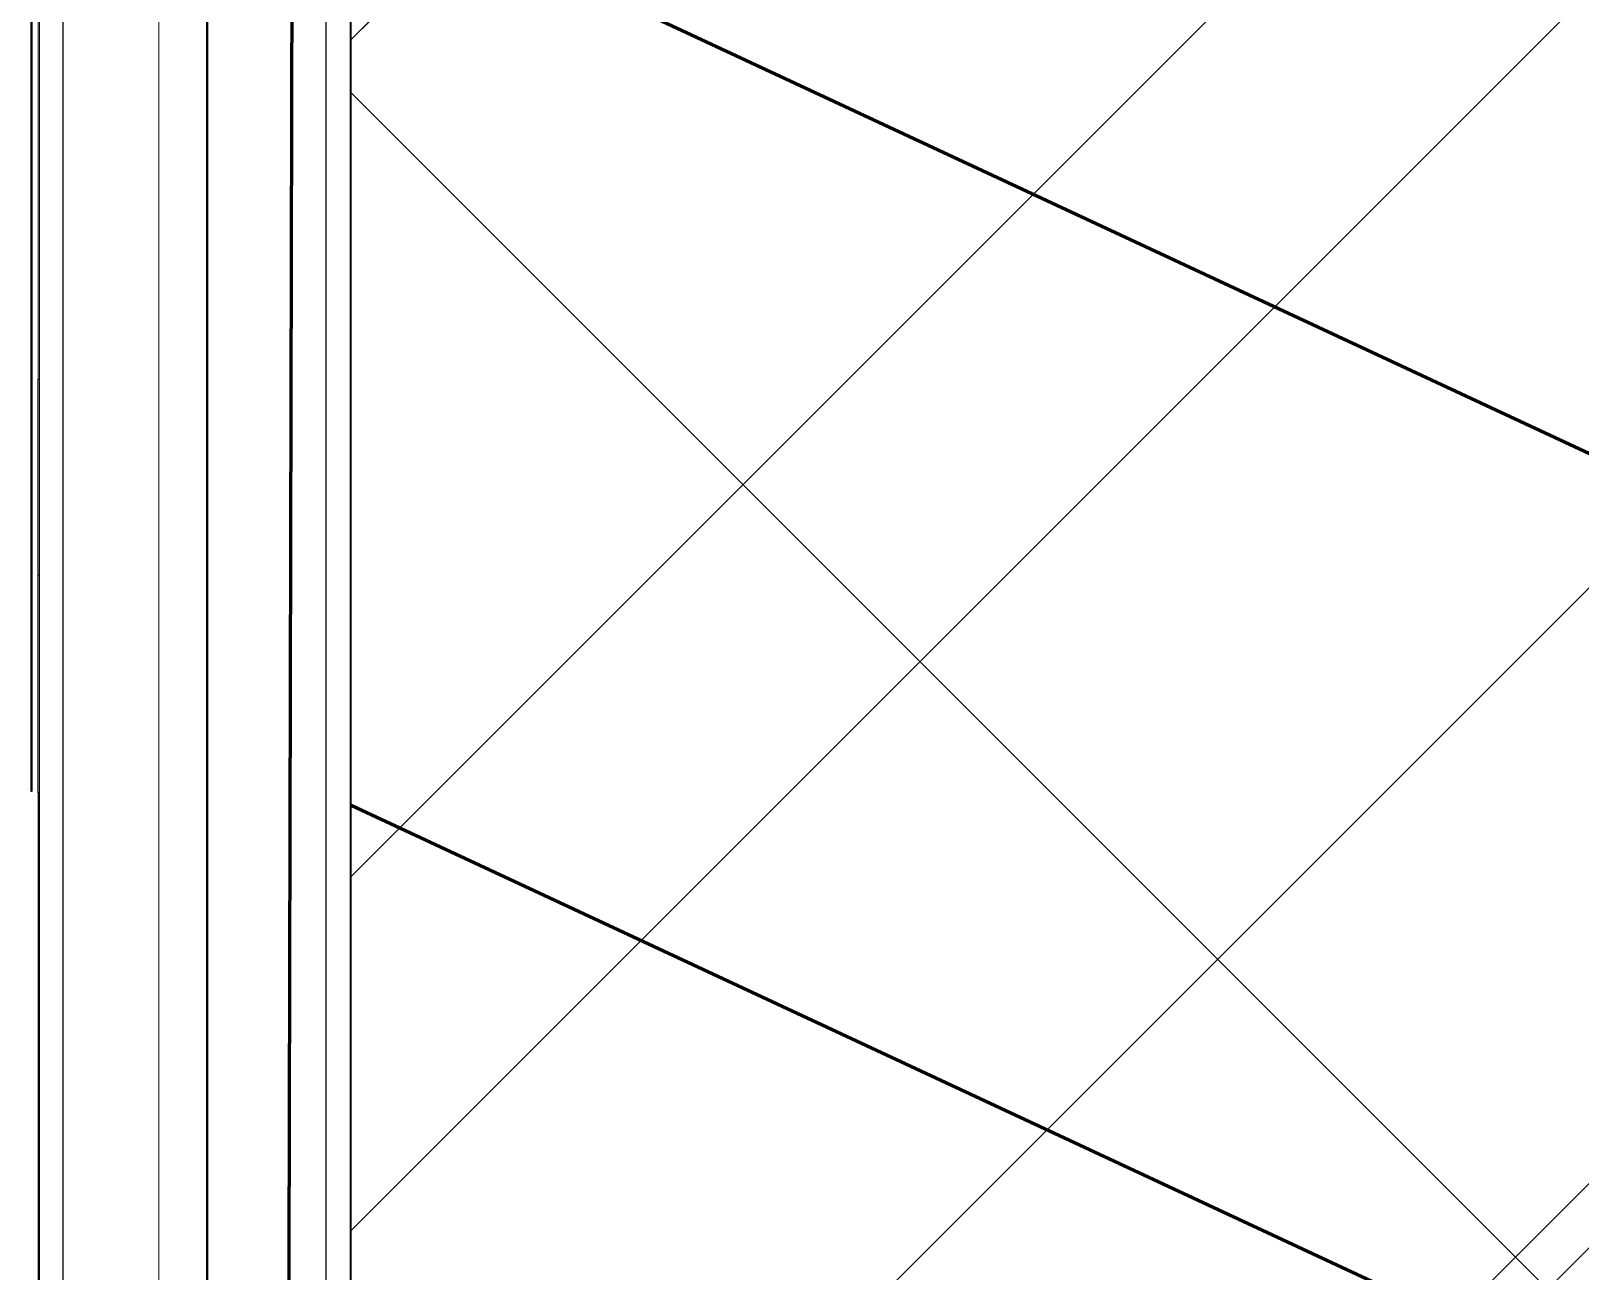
# Model space of a CAD drawing. Header units: millimetres. Extents: x -164500 to 426394, y -23753 to 102118.
# Drawn here: x 107168 to 108465, y 4730 to 5768 of the extents above; entities that cross this region are included whole.
import ezdxf

# ---------------------------------------------------------------- set-up
doc = ezdxf.new("R2010")
doc.units = ezdxf.units.MM
for name, color, linetype, lineweight in [('0) шлифовка', 5, 'Continuous', 60), ('1.4) Плинтус ПЛ-4', 6, 'Continuous', 60), ('5.2) Л-1 Линолеум', 100, 'Continuous', 30), ('7.1) НЗ Стяжка на теплый пол', 160, 'Continuous', 30), ('A-FLOR', 7, 'Continuous', 9), ('A-GENM-3', 7, 'Continuous', 5), ('Оси', 7, 'Continuous', 9)]:
    doc.layers.add(name, color=color, linetype=linetype, lineweight=lineweight)
doc.layers.add('2) защита вин плитк', color=6, linetype='Continuous')
doc.layers.add('3.2.1) Нал-ой пол 4 вып', color=3, linetype='Continuous')

# ---------------------------------------------------------------- blocks, each defined once
blk = doc.blocks.new('Рисунок_горы - Рисунок_горы-31934381-Объем проектирования 1 этажа')
at = {"layer": 'A-GENM-3'}
for p, q in [((107109, 6202.7), (107109, 5509.4)), ((107109, 5509.4), (107109, 5508.9)), ((107109, 5508.9), (107109, 5509.4)), ((107109, 5509.4), (107109, 170.3)), ((107109, 5474.8), (107109, 5481.3)), ((107109, 5410.9), (107109, 5473.2)), ((107109, 5473.2), (107109, 5410.9)), ((107109, 4718.9), (107109, 5335.8)), ((107109, 5202.8), (107109, 5327.3)), ((107109, 5327.3), (107109, 5202.8)), ((107109, 5182.5), (107109, 5181.1)), ((107109, 5181.1), (107109, 5059.9))]:
    blk.add_line(p, q, dxfattribs=at)
for points, knots in [([(107109, 5494.8), (107109, 5494.8), (107109, 5527.7), (107109, 5567.6), (107109, 5608.6)], [0.5, 0.5, 0.5, 0.5, 0.50000001, 0.51610652, 0.51610652, 0.51610652, 0.51610652]), ([(107109, 5508.9), (107109, 5508.9), (107109, 5508.2), (107109, 5507.5), (107109, 5506.8)], [0.1333333333, 0.1333333333, 0.1333333333, 0.1333333333, 0.1333333433, 0.1342484748, 0.1342484748, 0.1342484748, 0.1342484748]), ([(107109, 5473.2), (107109, 5473.2), (107109, 5481.2), (107109, 5486.6), (107109, 5494.8)], [0.46666667, 0.46666667, 0.46666667, 0.46666667, 0.46666668, 0.5, 0.5, 0.5, 0.5]), ([(107109, 5494.8), (107109, 5494.8), (107109, 5486.6), (107109, 5481.2), (107109, 5473.2)], [0.467625899, 0.467625899, 0.467625899, 0.467625899, 0.467625909, 0.474820144, 0.474820144, 0.474820144, 0.474820144]), ([(107109, 5481.3), (107109, 5481.3), (107109, 5481.7), (107109, 5482.1), (107109, 5482.5)], [0.358208955, 0.358208955, 0.358208955, 0.358208955, 0.358208965, 0.359714353, 0.359714353, 0.359714353, 0.359714353]), ([(107109, 5447), (107109, 5447), (107109, 5447.7), (107109, 5448.5), (107109, 5449.4)], [0.328358209, 0.328358209, 0.328358209, 0.328358209, 0.328358219, 0.330155979, 0.330155979, 0.330155979, 0.330155979]), ([(107109, 5400.7), (107109, 5400.7), (107109, 5421.8), (107109, 5424.6), (107109, 5431.1)], [0.313432836, 0.313432836, 0.313432836, 0.313432836, 0.313432846, 0.32329993, 0.32329993, 0.32329993, 0.32329993]), ([(107109, 5412.6), (107109, 5412.6), (107109, 5381.3), (107109, 5348.9), (107109, 5322.1)], [0.16666667, 0.16666667, 0.16666667, 0.16666667, 0.16666668, 0.2, 0.2, 0.2, 0.2]), ([(107109, 5391.1), (107109, 5391.1), (107109, 5399.8), (107109, 5403), (107109, 5410.9)], [0.4, 0.4, 0.4, 0.4, 0.40000001, 0.43333333, 0.43333333, 0.43333333, 0.43333333]), ([(107109, 5410.9), (107109, 5410.9), (107109, 5403), (107109, 5399.8), (107109, 5391.1)], [0.482014388, 0.482014388, 0.482014388, 0.482014388, 0.482014398, 0.489208633, 0.489208633, 0.489208633, 0.489208633]), ([(107109, 5327.3), (107109, 5327.3), (107109, 5345.9), (107109, 5365.8), (107109, 5391.1)], [0.36666667, 0.36666667, 0.36666667, 0.36666667, 0.36666668, 0.4, 0.4, 0.4, 0.4]), ([(107109, 5391.1), (107109, 5391.1), (107109, 5365.8), (107109, 5345.9), (107109, 5327.3)], [0.489208633, 0.489208633, 0.489208633, 0.489208633, 0.489208643, 0.496402878, 0.496402878, 0.496402878, 0.496402878]), ([(107109, 5335.8), (107109, 5335.8), (107109, 5337.2), (107109, 5339), (107109, 5341)], [0.298507463, 0.298507463, 0.298507463, 0.298507463, 0.298507473, 0.300719341, 0.300719341, 0.300719341, 0.300719341]), ([(107109, 5322.1), (107109, 5322.1), (107109, 5294.4), (107109, 5274.4), (107109, 5251.1)], [0.2, 0.2, 0.2, 0.2, 0.20000001, 0.23333333, 0.23333333, 0.23333333, 0.23333333]), ([(107109, 5251.1), (107109, 5251.1), (107109, 5239.5), (107109, 5229.1), (107109, 5217.1)], [0.23333333, 0.23333333, 0.23333333, 0.23333333, 0.23333334, 0.26666667, 0.26666667, 0.26666667, 0.26666667]), ([(107109, 5220.4), (107109, 5220.4), (107109, 5212.9), (107109, 5206.7), (107109, 5201.8)], [0.33333333, 0.33333333, 0.33333333, 0.33333333, 0.33333334, 0.40990975, 0.40990975, 0.40990975, 0.40990975]), ([(107109, 5217.1), (107109, 5217.1), (107109, 5206.1), (107109, 5190), (107109, 5182.5)], [0.26666667, 0.26666667, 0.26666667, 0.26666667, 0.26666668, 0.3, 0.3, 0.3, 0.3]), ([(107109, 5202.8), (107109, 5202.8), (107109, 5190.1), (107109, 5187.2), (107109, 5182.5)], [0.503597122, 0.503597122, 0.503597122, 0.503597122, 0.503597132, 0.510791367, 0.510791367, 0.510791367, 0.510791367]), ([(107109, 5059.9), (107109, 5059.9), (107109, 5048.8), (107109, 5037.4), (107109, 5026.3)], [0.525179856, 0.525179856, 0.525179856, 0.525179856, 0.525179866, 0.529081731, 0.529081731, 0.529081731, 0.529081731]), ([(107109, 5042), (107109, 5042), (107109, 5043.5), (107109, 5044.7), (107109, 5045.8)], [0.25, 0.25, 0.25, 0.25, 0.25000001, 0.26021117, 0.26021117, 0.26021117, 0.26021117]), ([(107109, 4960), (107109, 4960), (107109, 4946.2), (107109, 4933.4), (107109, 4925.2)], [0.25, 0.25, 0.25, 0.25, 0.25, 0.370927, 0.370927, 0.370927, 0.370927]), ([(107109, 4936.1), (107109, 4936.1), (107109, 4917.3), (107109, 4904.1), (107109, 4895.7)], [0.5, 0.5, 0.5, 0.5, 0.50000001, 0.59083144, 0.59083144, 0.59083144, 0.59083144])]:
    blk.add_open_spline(points, degree=3, knots=knots, dxfattribs=at)
for points in [[(107109, 5608.6), (107109, 5567.6), (107109, 5527.7), (107109, 5494.8)], [(107109, 5508.8), (107109, 5508.8), (107109, 5508.8), (107109, 5508.9)], [(107109, 5508.8), (107109, 5508.8), (107109, 5508.8), (107109, 5508.8)], [(107109, 5508.8), (107109, 5508.8), (107109, 5508.8), (107109, 5508.8)], [(107109, 5508.5), (107109, 5508.6), (107109, 5508.7), (107109, 5508.8)], [(107109, 5508.3), (107109, 5508.4), (107109, 5508.5), (107109, 5508.5)], [(107109, 5508.2), (107109, 5508.2), (107109, 5508.3), (107109, 5508.3)], [(107109, 5508.2), (107109, 5508.2), (107109, 5508.2), (107109, 5508.2)], [(107109, 5507.8), (107109, 5507.9), (107109, 5508), (107109, 5508.2)], [(107109, 5507.5), (107109, 5507.6), (107109, 5507.7), (107109, 5507.8)], [(107109, 5507.3), (107109, 5507.3), (107109, 5507.4), (107109, 5507.5)], [(107109, 5507.2), (107109, 5507.2), (107109, 5507.2), (107109, 5507.3)], [(107109, 5506.9), (107109, 5507), (107109, 5507.1), (107109, 5507.2)], [(107109, 5506.9), (107109, 5506.9), (107109, 5506.9), (107109, 5506.9)], [(107109, 5506.9), (107109, 5506.9), (107109, 5506.9), (107109, 5506.9)], [(107109, 5506.8), (107109, 5506.9), (107109, 5506.9), (107109, 5506.9)], [(107109, 5506.8), (107109, 5506.8), (107109, 5506.7), (107109, 5506.7)], [(107109, 5506.8), (107109, 5506.8), (107109, 5506.8), (107109, 5506.8)], [(107109, 5506.6), (107109, 5506.6), (107109, 5506.7), (107109, 5506.8)], [(107109, 5506.7), (107109, 5506.7), (107109, 5506.7), (107109, 5506.6)], [(107109, 5506.7), (107109, 5506.7), (107109, 5506.7), (107109, 5506.7)], [(107109, 5506.6), (107109, 5506.6), (107109, 5506.5), (107109, 5506.4)], [(107109, 5506.6), (107109, 5506.6), (107109, 5506.6), (107109, 5506.6)], [(107109, 5506.3), (107109, 5506.4), (107109, 5506.5), (107109, 5506.6)], [(107109, 5506.4), (107109, 5505.9), (107109, 5505.3), (107109, 5504.8)], [(107109, 5506.3), (107109, 5506.3), (107109, 5506.3), (107109, 5506.3)], [(107109, 5506.2), (107109, 5506.2), (107109, 5506.3), (107109, 5506.3)], [(107109, 5506), (107109, 5506.1), (107109, 5506.1), (107109, 5506.2)], [(107109, 5505.8), (107109, 5505.8), (107109, 5505.9), (107109, 5506)], [(107109, 5505.7), (107109, 5505.7), (107109, 5505.8), (107109, 5505.8)], [(107109, 5505.6), (107109, 5505.7), (107109, 5505.7), (107109, 5505.7)], [(107109, 5505.6), (107109, 5505.6), (107109, 5505.6), (107109, 5505.6)], [(107109, 5504.7), (107109, 5505), (107109, 5505.3), (107109, 5505.6)], [(107109, 5504.8), (107109, 5487.3), (107109, 5463.5), (107109, 5441)], [(107109, 5504.6), (107109, 5504.6), (107109, 5504.7), (107109, 5504.7)], [(107109, 5504.6), (107109, 5504.6), (107109, 5504.6), (107109, 5504.6)], [(107109, 5504.6), (107109, 5504.6), (107109, 5504.6), (107109, 5504.6)], [(107109, 5504.6), (107109, 5504.6), (107109, 5504.6), (107109, 5504.6)], [(107109, 5504.5), (107109, 5504.6), (107109, 5504.6), (107109, 5504.6)], [(107109, 5504.5), (107109, 5504.5), (107109, 5504.5), (107109, 5504.5)], [(107109, 5504.5), (107109, 5504.5), (107109, 5504.5), (107109, 5504.5)], [(107109, 5504.5), (107109, 5504.5), (107109, 5504.5), (107109, 5504.5)], [(107109, 5504.4), (107109, 5504.4), (107109, 5504.4), (107109, 5504.5)], [(107109, 5504.4), (107109, 5504.4), (107109, 5504.4), (107109, 5504.4)], [(107109, 5504.3), (107109, 5504.4), (107109, 5504.4), (107109, 5504.4)], [(107109, 5504.3), (107109, 5504.3), (107109, 5504.3), (107109, 5504.3)], [(107109, 5504.3), (107109, 5504.3), (107109, 5504.3), (107109, 5504.3)], [(107109, 5504.3), (107109, 5504.3), (107109, 5504.3), (107109, 5504.3)], [(107109, 5504.3), (107109, 5504.3), (107109, 5504.3), (107109, 5504.3)], [(107109, 5504.1), (107109, 5504.2), (107109, 5504.2), (107109, 5504.3)], [(107109, 5503.9), (107109, 5504), (107109, 5504), (107109, 5504.1)], [(107109, 5503.8), (107109, 5503.8), (107109, 5503.8), (107109, 5503.9)], [(107109, 5503.6), (107109, 5503.6), (107109, 5503.7), (107109, 5503.8)], [(107109, 5503.6), (107109, 5503.6), (107109, 5503.6), (107109, 5503.6)], [(107109, 5503.3), (107109, 5503.4), (107109, 5503.5), (107109, 5503.6)], [(107109, 5503.2), (107109, 5503.2), (107109, 5503.3), (107109, 5503.3)], [(107109, 5503.2), (107109, 5503.2), (107109, 5503.2), (107109, 5503.2)], [(107109, 5503.1), (107109, 5503.1), (107109, 5503.2), (107109, 5503.2)], [(107109, 5503.1), (107109, 5503.1), (107109, 5503.1), (107109, 5503.1)], [(107109, 5502.6), (107109, 5502.8), (107109, 5502.9), (107109, 5503.1)], [(107109, 5502.6), (107109, 5502.6), (107109, 5502.6), (107109, 5502.6)], [(107109, 5502.2), (107109, 5502.3), (107109, 5502.5), (107109, 5502.6)], [(107109, 5502.2), (107109, 5502.2), (107109, 5502.2), (107109, 5502.2)], [(107109, 5502.2), (107109, 5502.2), (107109, 5502.2), (107109, 5502.2)], [(107109, 5502), (107109, 5502), (107109, 5502.1), (107109, 5502.2)], [(107109, 5501.7), (107109, 5501.8), (107109, 5501.9), (107109, 5502)], [(107109, 5501.7), (107109, 5501.7), (107109, 5501.7), (107109, 5501.7)], [(107109, 5501.6), (107109, 5501.6), (107109, 5501.7), (107109, 5501.7)], [(107109, 5501.6), (107109, 5501.6), (107109, 5501.6), (107109, 5501.6)], [(107109, 5501.5), (107109, 5501.5), (107109, 5501.5), (107109, 5501.6)], [(107109, 5500.5), (107109, 5500.9), (107109, 5501.2), (107109, 5501.5)], [(107109, 5500.5), (107109, 5500.5), (107109, 5500.5), (107109, 5500.5)], [(107109, 5500.4), (107109, 5500.5), (107109, 5500.5), (107109, 5500.5)], [(107109, 5496.2), (107109, 5497.5), (107109, 5498.9), (107109, 5500.4)], [(107109, 5495.9), (107109, 5496), (107109, 5496.1), (107109, 5496.2)], [(107109, 5495.8), (107109, 5495.9), (107109, 5495.9), (107109, 5495.9)], [(107109, 5495.8), (107109, 5495.8), (107109, 5495.8), (107109, 5495.8)], [(107109, 5495.8), (107109, 5495.8), (107109, 5495.8), (107109, 5495.8)], [(107109, 5495.7), (107109, 5495.7), (107109, 5495.7), (107109, 5495.8)], [(107109, 5489.4), (107109, 5491.1), (107109, 5493.2), (107109, 5495.7)], [(107109, 5489.2), (107109, 5489.3), (107109, 5489.3), (107109, 5489.4)], [(107109, 5489.2), (107109, 5489.2), (107109, 5489.2), (107109, 5489.2)], [(107109, 5489.1), (107109, 5489.2), (107109, 5489.2), (107109, 5489.2)], [(107109, 5489.1), (107109, 5489.1), (107109, 5489.1), (107109, 5489.1)], [(107109, 5489.1), (107109, 5489.1), (107109, 5489.1), (107109, 5489.1)], [(107109, 5486.1), (107109, 5487), (107109, 5488), (107109, 5489.1)], [(107109, 5486), (107109, 5486), (107109, 5486.1), (107109, 5486.1)], [(107109, 5485.9), (107109, 5485.9), (107109, 5486), (107109, 5486)], [(107109, 5485.9), (107109, 5485.9), (107109, 5485.9), (107109, 5485.9)], [(107109, 5485.9), (107109, 5485.9), (107109, 5485.9), (107109, 5485.9)], [(107109, 5485.9), (107109, 5485.9), (107109, 5485.9), (107109, 5485.9)], [(107109, 5482.6), (107109, 5483.5), (107109, 5484.6), (107109, 5485.9)], [(107109, 5482.5), (107109, 5482.5), (107109, 5482.6), (107109, 5482.6)], [(107109, 5482.5), (107109, 5482.5), (107109, 5482.5), (107109, 5482.5)], [(107109, 5482.5), (107109, 5482.5), (107109, 5482.5), (107109, 5482.5)], [(107109, 5474.8), (107109, 5474.8), (107109, 5474.8), (107109, 5474.8)], [(107109, 5474.7), (107109, 5474.8), (107109, 5474.8), (107109, 5474.8)], [(107109, 5474.7), (107109, 5474.7), (107109, 5474.7), (107109, 5474.7)], [(107109, 5468.6), (107109, 5471), (107109, 5473.1), (107109, 5474.7)], [(107109, 5468.3), (107109, 5468.4), (107109, 5468.5), (107109, 5468.6)], [(107109, 5468.2), (107109, 5468.2), (107109, 5468.2), (107109, 5468.3)], [(107109, 5468.1), (107109, 5468.1), (107109, 5468.2), (107109, 5468.2)], [(107109, 5468.1), (107109, 5468.1), (107109, 5468.1), (107109, 5468.1)], [(107109, 5468), (107109, 5468), (107109, 5468), (107109, 5468.1)], [(107109, 5460.3), (107109, 5462.9), (107109, 5465.6), (107109, 5468)], [(107109, 5460), (107109, 5460.1), (107109, 5460.2), (107109, 5460.3)], [(107109, 5460), (107109, 5460), (107109, 5460), (107109, 5460)], [(107109, 5459.9), (107109, 5459.9), (107109, 5460), (107109, 5460)], [(107109, 5459.9), (107109, 5459.9), (107109, 5459.9), (107109, 5459.9)], [(107109, 5459.6), (107109, 5459.7), (107109, 5459.8), (107109, 5459.9)], [(107109, 5459.5), (107109, 5459.6), (107109, 5459.6), (107109, 5459.6)], [(107109, 5459.5), (107109, 5459.5), (107109, 5459.5), (107109, 5459.5)], [(107109, 5459.2), (107109, 5459.3), (107109, 5459.4), (107109, 5459.5)], [(107109, 5459), (107109, 5459.1), (107109, 5459.1), (107109, 5459.2)], [(107109, 5458.9), (107109, 5458.9), (107109, 5458.9), (107109, 5459)], [(107109, 5458.8), (107109, 5458.9), (107109, 5458.9), (107109, 5458.9)], [(107109, 5458.6), (107109, 5458.7), (107109, 5458.8), (107109, 5458.8)], [(107109, 5458.3), (107109, 5458.4), (107109, 5458.5), (107109, 5458.6)], [(107109, 5458.1), (107109, 5458.1), (107109, 5458.2), (107109, 5458.3)], [(107109, 5457.8), (107109, 5457.9), (107109, 5458), (107109, 5458.1)], [(107109, 5457.5), (107109, 5457.6), (107109, 5457.7), (107109, 5457.8)], [(107109, 5457.2), (107109, 5457.3), (107109, 5457.4), (107109, 5457.5)], [(107109, 5457.2), (107109, 5457.2), (107109, 5457.2), (107109, 5457.2)], [(107109, 5456.9), (107109, 5457), (107109, 5457.1), (107109, 5457.2)], [(107109, 5456.7), (107109, 5456.8), (107109, 5456.8), (107109, 5456.9)], [(107109, 5456.6), (107109, 5456.6), (107109, 5456.7), (107109, 5456.7)], [(107109, 5456.4), (107109, 5456.4), (107109, 5456.5), (107109, 5456.6)], [(107109, 5456.3), (107109, 5456.3), (107109, 5456.3), (107109, 5456.4)], [(107109, 5456.3), (107109, 5456.3), (107109, 5456.3), (107109, 5456.3)], [(107109, 5456.2), (107109, 5456.3), (107109, 5456.3), (107109, 5456.3)], [(107109, 5456.2), (107109, 5456.2), (107109, 5456.2), (107109, 5456.2)], [(107109, 5455.9), (107109, 5456), (107109, 5456.1), (107109, 5456.2)], [(107109, 5455.7), (107109, 5455.8), (107109, 5455.9), (107109, 5455.9)], [(107109, 5455.6), (107109, 5455.7), (107109, 5455.7), (107109, 5455.7)], [(107109, 5455.6), (107109, 5455.6), (107109, 5455.6), (107109, 5455.6)], [(107109, 5455.3), (107109, 5455.4), (107109, 5455.5), (107109, 5455.6)], [(107109, 5455.1), (107109, 5455.2), (107109, 5455.3), (107109, 5455.3)], [(107109, 5455.1), (107109, 5455.1), (107109, 5455.1), (107109, 5455.1)], [(107109, 5455), (107109, 5455), (107109, 5455.1), (107109, 5455.1)], [(107109, 5455), (107109, 5455), (107109, 5455), (107109, 5455)], [(107109, 5454.9), (107109, 5454.9), (107109, 5454.9), (107109, 5455)], [(107109, 5454.9), (107109, 5454.9), (107109, 5454.9), (107109, 5454.9)], [(107109, 5454.9), (107109, 5454.9), (107109, 5454.9), (107109, 5454.9)], [(107109, 5454.9), (107109, 5454.9), (107109, 5454.9), (107109, 5454.9)], [(107109, 5454.8), (107109, 5454.8), (107109, 5454.8), (107109, 5454.9)], [(107109, 5454.8), (107109, 5454.8), (107109, 5454.8), (107109, 5454.8)], [(107109, 5454.8), (107109, 5454.8), (107109, 5454.8), (107109, 5454.8)], [(107109, 5454.7), (107109, 5454.8), (107109, 5454.8), (107109, 5454.8)], [(107109, 5454.7), (107109, 5454.7), (107109, 5454.7), (107109, 5454.7)], [(107109, 5454.7), (107109, 5454.7), (107109, 5454.7), (107109, 5454.7)], [(107109, 5454.7), (107109, 5454.7), (107109, 5454.7), (107109, 5454.7)], [(107109, 5454.6), (107109, 5454.7), (107109, 5454.7), (107109, 5454.7)], [(107109, 5454.6), (107109, 5454.6), (107109, 5454.6), (107109, 5454.6)], [(107109, 5454.6), (107109, 5454.6), (107109, 5454.6), (107109, 5454.6)], [(107109, 5454.6), (107109, 5454.6), (107109, 5454.6), (107109, 5454.6)], [(107109, 5454.5), (107109, 5454.5), (107109, 5454.6), (107109, 5454.6)], [(107109, 5454.5), (107109, 5454.5), (107109, 5454.5), (107109, 5454.5)], [(107109, 5454.5), (107109, 5454.5), (107109, 5454.5), (107109, 5454.5)], [(107109, 5454.5), (107109, 5454.5), (107109, 5454.5), (107109, 5454.5)], [(107109, 5454.4), (107109, 5454.4), (107109, 5454.5), (107109, 5454.5)], [(107109, 5454.4), (107109, 5454.4), (107109, 5454.4), (107109, 5454.4)], [(107109, 5454.4), (107109, 5454.4), (107109, 5454.4), (107109, 5454.4)], [(107109, 5454.4), (107109, 5454.4), (107109, 5454.4), (107109, 5454.4)], [(107109, 5454.3), (107109, 5454.3), (107109, 5454.3), (107109, 5454.4)], [(107109, 5454.3), (107109, 5454.3), (107109, 5454.3), (107109, 5454.3)], [(107109, 5454.3), (107109, 5454.3), (107109, 5454.3), (107109, 5454.3)], [(107109, 5454.3), (107109, 5454.3), (107109, 5454.3), (107109, 5454.3)], [(107109, 5454.2), (107109, 5454.2), (107109, 5454.2), (107109, 5454.3)], [(107109, 5454.2), (107109, 5454.2), (107109, 5454.2), (107109, 5454.2)], [(107109, 5454.2), (107109, 5454.2), (107109, 5454.2), (107109, 5454.2)], [(107109, 5454.1), (107109, 5454.2), (107109, 5454.2), (107109, 5454.2)], [(107109, 5454.1), (107109, 5454.1), (107109, 5454.1), (107109, 5454.1)], [(107109, 5449.9), (107109, 5451.1), (107109, 5452.6), (107109, 5454.1)], [(107109, 5449.6), (107109, 5449.7), (107109, 5449.8), (107109, 5449.9)], [(107109, 5449.6), (107109, 5449.6), (107109, 5449.6), (107109, 5449.6)], [(107109, 5449.5), (107109, 5449.5), (107109, 5449.5), (107109, 5449.6)], [(107109, 5449.4), (107109, 5449.4), (107109, 5449.5), (107109, 5449.5)], [(107109, 5449.4), (107109, 5449.4), (107109, 5449.4), (107109, 5449.4)], [(107109, 5443.6), (107109, 5444.7), (107109, 5445.8), (107109, 5447)], [(107109, 5443.3), (107109, 5443.4), (107109, 5443.5), (107109, 5443.6)], [(107109, 5443.3), (107109, 5443.3), (107109, 5443.3), (107109, 5443.3)], [(107109, 5443.2), (107109, 5443.2), (107109, 5443.2), (107109, 5443.3)], [(107109, 5443.1), (107109, 5443.2), (107109, 5443.2), (107109, 5443.2)], [(107109, 5443.1), (107109, 5443.1), (107109, 5443.1), (107109, 5443.1)], [(107109, 5435.7), (107109, 5437.7), (107109, 5440.1), (107109, 5443.1)], [(107109, 5441), (107109, 5441), (107109, 5441), (107109, 5441)], [(107109, 5441), (107109, 5431), (107109, 5421.3), (107109, 5412.6)], [(107109, 5435.5), (107109, 5435.6), (107109, 5435.6), (107109, 5435.7)], [(107109, 5435.7), (107109, 5435.7), (107109, 5435.7), (107109, 5435.7)], [(107109, 5435.3), (107109, 5435.4), (107109, 5435.5), (107109, 5435.5)], [(107109, 5435.3), (107109, 5435.3), (107109, 5435.3), (107109, 5435.3)], [(107109, 5435.3), (107109, 5435.3), (107109, 5435.3), (107109, 5435.3)], [(107109, 5435.2), (107109, 5435.2), (107109, 5435.2), (107109, 5435.3)], [(107109, 5435.2), (107109, 5435.2), (107109, 5435.2), (107109, 5435.2)], [(107109, 5431.8), (107109, 5432.8), (107109, 5433.9), (107109, 5435.2)], [(107109, 5431.6), (107109, 5431.7), (107109, 5431.7), (107109, 5431.8)], [(107109, 5431.6), (107109, 5431.6), (107109, 5431.6), (107109, 5431.6)], [(107109, 5431.6), (107109, 5431.6), (107109, 5431.6), (107109, 5431.6)], [(107109, 5431.5), (107109, 5431.5), (107109, 5431.5), (107109, 5431.6)], [(107109, 5431.5), (107109, 5431.5), (107109, 5431.5), (107109, 5431.5)], [(107109, 5431.1), (107109, 5431.2), (107109, 5431.4), (107109, 5431.5)], [(107109, 5341), (107109, 5352.6), (107109, 5373.7), (107109, 5400.7)], [(107109, 5292.4), (107109, 5315.5), (107109, 5267.8), (107109, 5220.4)], [(107109, 5260.7), (107109, 5276.5), (107109, 5286.7), (107109, 5292.4)], [(107109, 5208.6), (107109, 5221.7), (107109, 5239.7), (107109, 5260.7)], [(107109, 5187.4), (107109, 5190.5), (107109, 5194.6), (107109, 5202.8)], [(107109, 4996.9), (107109, 5086.6), (107109, 5046.4), (107109, 4960)], [(107109, 5044.2), (107109, 5027), (107109, 4982.4), (107109, 4936.1)], [(107109, 4997.1), (107109, 5021), (107109, 5029.3), (107109, 5042)], [(107109, 4899.9), (107109, 4919.6), (107109, 4955.5), (107109, 4997.1)], [(107109, 4937.6), (107109, 4952.7), (107109, 4974.4), (107109, 4996.9)]]:
    blk.add_open_spline(points, degree=3, dxfattribs=at)

msp = doc.modelspace()

# ---------------------------------------------------------------- hatches: boundary and pattern name
at = {"layer": '0) шлифовка', "true_color": 0x2776bb}
h = msp.add_hatch(dxfattribs=at)
h.set_pattern_fill('ANSI31', color=152, scale=222, angle=110)
h.paths.add_polyline_path([(109674.038, 10121.05), (107435.702, 10126.305), (107435.702, 2344.938), (107858.702, 2344.938), (107858.702, 2351.938), (107928.702, 2351.938), (107973.702, 2343.938), (107973.702, 2313.938), (107963.702, 2263.938), (107928.702, 2263.938), (107928.702, 2255.938), (107858.702, 2255.938), (107515.702, 2262.938), (107515.702, 2228.095), (109613.702, 2223.17), (109613.702, 2262.938), (109368.702, 2262.938), (109368.702, 2255.938), (109298.702, 2255.938), (109263.702, 2263.938), (109263.702, 2313.938), (109253.702, 2313.938), (109253.702, 2343.938), (109298.702, 2343.938), (109298.702, 2351.938), (109368.702, 2351.938), (109655.787, 2346.13)])
at = {"layer": '2) защита вин плитк'}
h = msp.add_hatch(dxfattribs=at)
h.set_pattern_fill('ANSI31', color=256, scale=222)
h.paths.add_polyline_path([(109674.038, 10121.05), (107435.702, 10126.305), (107435.702, 2344.938), (107858.702, 2344.938), (107858.702, 2351.938), (107928.702, 2351.938), (107973.702, 2343.938), (107973.702, 2313.938), (107963.702, 2263.938), (107928.702, 2263.938), (107928.702, 2255.938), (107858.702, 2255.938), (107515.702, 2262.938), (107515.702, 2228.095), (109613.702, 2223.17), (109613.702, 2262.938), (109368.702, 2262.938), (109368.702, 2255.938), (109298.702, 2255.938), (109263.702, 2263.938), (109263.702, 2313.938), (109253.702, 2313.938), (109253.702, 2343.938), (109298.702, 2343.938), (109298.702, 2351.938), (109368.702, 2351.938), (109655.787, 2346.13)])
at = {"layer": '3.2.1) Нал-ой пол 4 вып'}
h = msp.add_hatch(dxfattribs=at)
h.set_pattern_fill('ANSI31', color=256, scale=300)
h.paths.add_polyline_path([(109674.038, 10148.887), (107435.702, 10154.141), (107435.702, 2372.774), (107858.702, 2372.774), (107858.702, 2379.774), (107928.702, 2379.774), (107973.702, 2371.774), (107973.702, 2341.774), (107963.702, 2291.774), (107928.702, 2291.774), (107928.702, 2283.774), (107858.702, 2283.774), (107515.702, 2290.774), (107515.702, 2255.932), (109613.702, 2251.007), (109613.702, 2290.774), (109368.702, 2290.774), (109368.702, 2283.774), (109298.702, 2283.774), (109263.702, 2291.774), (109263.702, 2341.774), (109253.702, 2341.774), (109253.702, 2371.774), (109298.702, 2371.774), (109298.702, 2379.774), (109368.702, 2379.774), (109655.787, 2373.966)])
at = {"layer": '5.2) Л-1 Линолеум'}
h = msp.add_hatch(dxfattribs=at)
h.set_pattern_fill('ANSI37', color=256, scale=300)
h.paths.add_polyline_path([(109674.038, 10148.887), (107435.702, 10154.141), (107435.702, 2372.774), (107858.702, 2372.774), (107858.702, 2379.774), (107928.702, 2379.774), (107973.702, 2371.774), (107973.702, 2341.774), (107963.702, 2291.774), (107928.702, 2291.774), (107928.702, 2283.774), (107858.702, 2283.774), (107515.702, 2290.774), (107515.702, 2255.932), (109613.702, 2251.007), (109613.702, 2290.774), (109368.702, 2290.774), (109368.702, 2283.774), (109298.702, 2283.774), (109263.702, 2291.774), (109263.702, 2341.774), (109253.702, 2341.774), (109253.702, 2371.774), (109298.702, 2371.774), (109298.702, 2379.774), (109368.702, 2379.774), (109655.787, 2373.966)])
at = {"layer": '7.1) НЗ Стяжка на теплый пол'}
h = msp.add_hatch(dxfattribs=at)
h.set_pattern_fill('ANSI31', color=256, scale=333)
h.paths.add_polyline_path([(109674.038, 10121.05), (107435.702, 10126.305), (107435.702, 2344.938), (107858.702, 2344.938), (107858.702, 2351.938), (107928.702, 2351.938), (107973.702, 2343.938), (107973.702, 2313.938), (107963.702, 2263.938), (107928.702, 2263.938), (107928.702, 2255.938), (107858.702, 2255.938), (107515.702, 2262.938), (107515.702, 2228.095), (109613.702, 2223.17), (109613.702, 2262.938), (109368.702, 2262.938), (109368.702, 2255.938), (109298.702, 2255.938), (109263.702, 2263.938), (109263.702, 2313.938), (109253.702, 2313.938), (109253.702, 2343.938), (109298.702, 2343.938), (109298.702, 2351.938), (109368.702, 2351.938), (109655.787, 2346.13)])

# ---------------------------------------------------------------- linework, layer by layer
for p, q in [((107194.702, 13.938), (107194.702, 10463.938)), ((107414.702, 2263.938), (107414.702, 10463.938)), ((107314.702, 10253.938), (107314.702, 24.438)), ((107315.702, 24.438), (107315.702, 10253.938)), ((107435.702, 2344.938), (107435.702, 10242.938)), ((107167.669, 6371.142), (107167.669, 5131.948)), ((107168.669, 5131.948), (107168.669, 6371.142)), ((107173.702, 5477.054), (107174.702, 5477.054)), ((107173.702, 5312.881), (107174.702, 5312.881)), ((107167.669, 5131.948), (107168.669, 5131.948)), ((107174.702, 5130.82), (107173.702, 5130.82)), ((107173.702, 5130.82), (107173.702, 4829.227)), ((107173.702, 4829.227), (107173.702, 4689.227)), ((107174.702, 4829.227), (107173.702, 4829.227)), ((107173.702, 4817.251), (107174.702, 4817.251))]:
    msp.add_line(p, q)
at = {"flags": 128}
msp.add_lwpolyline([(109655.498, 2223.072), (109674.038, 10121.05), (107396.044, 10126.398), (107377.504, 2228.42)], close=True, dxfattribs=at)
for points in [[(107167.669, 5486.439), (107167.669, 5397.108), (107167.669, 5278.944), (107167.669, 5131.948)], [(107168.669, 5131.948), (107168.669, 5278.944), (107168.669, 5397.108), (107168.669, 5486.439)], [(107173.702, 5312.881), (107173.702, 5386.096), (107173.702, 5440.82), (107173.702, 5477.054)], [(107173.702, 5130.82), (107173.702, 5188.81), (107173.702, 5249.497), (107173.702, 5312.881)]]:
    msp.add_open_spline(points, degree=3)
at = {"layer": '1.4) Плинтус ПЛ-4', "flags": 128}
msp.add_lwpolyline([(107435.702, 10126.305), (107396.044, 10126.398), (107377.504, 2228.42), (108013.702, 2226.926)], dxfattribs=at)
at = {"layer": 'A-FLOR'}
for p, q in [((107174.702, 10243.938), (107174.702, 33.938)), ((107434.702, 2420.938), (107434.702, 10242.938))]:
    msp.add_line(p, q, dxfattribs=at)
at = {"layer": 'Оси'}
msp.add_lwpolyline([(107274.702, 13.938), (107274.702, 2957.679), (107274.702, 16892.225), (107274.702, 21892.225)], dxfattribs=at)

# ---------------------------------------------------------------- block references
msp.add_blockref('Рисунок_горы - Рисунок_горы-31934381-Объем проектирования 1 этажа', (64.702, -136.062))

doc.saveas('drawing.dxf')
